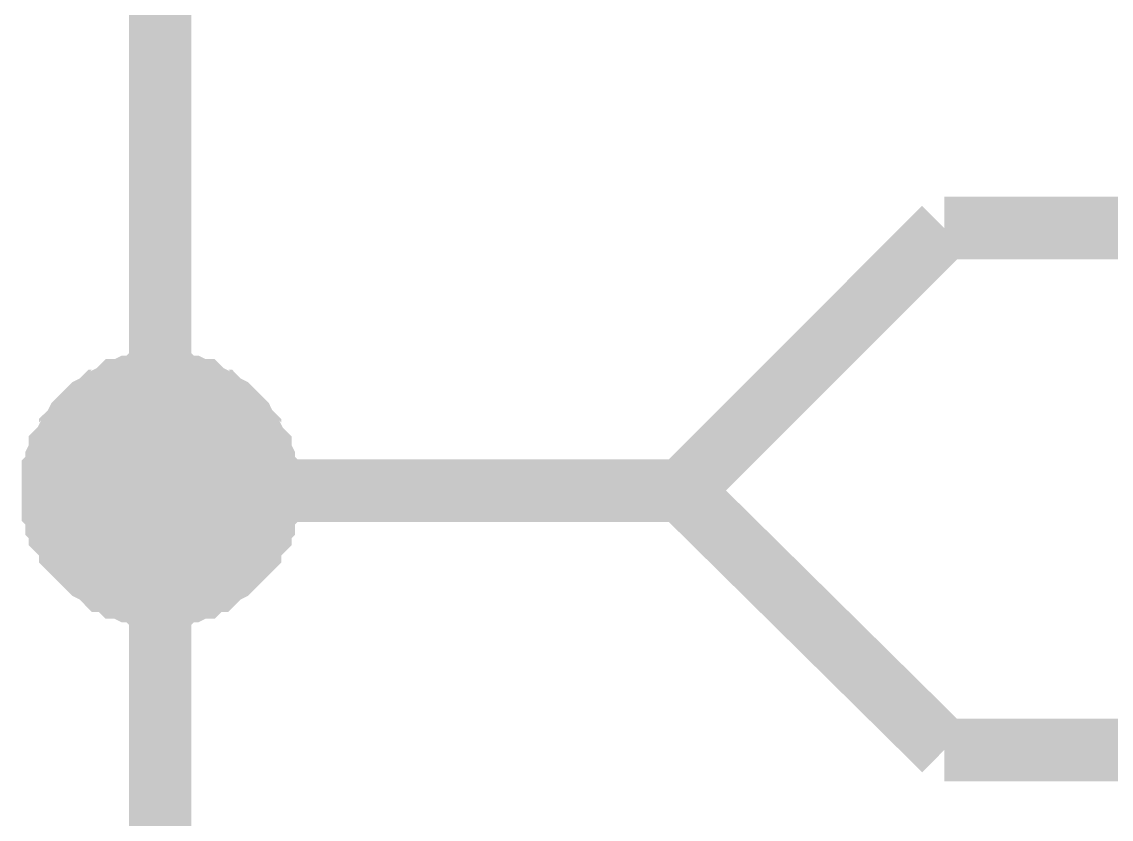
# Model space of a CAD drawing. Header units: millimetres. Extents: x 0 to 420, y 0 to 297.
# Drawn here: x 83.15 to 88.37, y 128.41 to 132.23 of the extents above; entities that cross this region are included whole.
import ezdxf

# ---------------------------------------------------------------- set-up
doc = ezdxf.new("R2010")
doc.units = ezdxf.units.MM
doc.layers.add('Sheet', color=255, linetype='Continuous')

msp = doc.modelspace()

# ---------------------------------------------------------------- linework, layer by layer
at = {"layer": 'Sheet'}
for points, const_width in [([(83.8146, 137.4883), (83.8146, 133.746), (83.8146, 129.9872), (83.8146, 126.2449), (83.8146, 122.486), (83.8146, 118.7437), (83.8146, 114.9848), (83.8146, 111.2425), (83.8146, 107.5002)], 0.2997), ([(86.3138, 129.9872), (87.5717, 131.2457)], 0.2997), ([(87.5717, 131.2457), (112.5473, 131.2457)], 0.2997), ([(83.3015, 129.9872), (83.3015, 130.0203), (83.3015, 130.0369), (83.3015, 130.07), (83.3181, 130.0865), (83.3181, 130.1196), (83.3181, 130.1362), (83.3346, 130.1693), (83.3346, 130.1859), (83.3512, 130.2024), (83.3677, 130.2356), (83.3843, 130.2521), (83.3843, 130.2687), (83.4009, 130.2852), (83.4174, 130.3184), (83.434, 130.3349), (83.4505, 130.3515), (83.4671, 130.368), (83.4836, 130.3846), (83.5167, 130.4011), (83.5333, 130.4177), (83.5498, 130.4177), (83.5664, 130.4343), (83.5995, 130.4508), (83.616, 130.4674), (83.6326, 130.4674), (83.6657, 130.4839), (83.6822, 130.4839), (83.7153, 130.4839), (83.7319, 130.5005), (83.765, 130.5005), (83.7815, 130.5005), (83.8146, 130.5005)], 0.2997), ([(83.3015, 129.9872), (83.3015, 130.0203), (83.3015, 130.0369), (83.3015, 130.07), (83.3181, 130.0865), (83.3181, 130.1196), (83.3181, 130.1362), (83.3346, 130.1693), (83.3346, 130.1859), (83.3512, 130.2024), (83.3677, 130.2356), (83.3843, 130.2521), (83.3843, 130.2687), (83.4009, 130.2852), (83.4174, 130.3184), (83.434, 130.3349), (83.4505, 130.3515), (83.4671, 130.368), (83.4836, 130.3846), (83.5167, 130.4011), (83.5333, 130.4177), (83.5498, 130.4177), (83.5664, 130.4343), (83.5995, 130.4508), (83.616, 130.4674), (83.6326, 130.4674), (83.6657, 130.4839), (83.6822, 130.4839), (83.7153, 130.4839), (83.7319, 130.5005), (83.765, 130.5005), (83.7815, 130.5005), (83.8146, 130.5005)], 0.2997), ([(83.3015, 129.9872), (83.3015, 130.0203), (83.3015, 130.0369), (83.3015, 130.07), (83.3181, 130.0865), (83.3181, 130.1196), (83.3181, 130.1362), (83.3346, 130.1693), (83.3346, 130.1859), (83.3512, 130.2024), (83.3677, 130.2356), (83.3843, 130.2521), (83.3843, 130.2687), (83.4009, 130.2852), (83.4174, 130.3184), (83.434, 130.3349), (83.4505, 130.3515), (83.4671, 130.368), (83.4836, 130.3846), (83.5167, 130.4011), (83.5333, 130.4177), (83.5498, 130.4177), (83.5664, 130.4343), (83.5995, 130.4508), (83.616, 130.4674), (83.6326, 130.4674), (83.6657, 130.4839), (83.6822, 130.4839), (83.7153, 130.4839), (83.7319, 130.5005), (83.765, 130.5005), (83.7815, 130.5005), (83.8146, 130.5005)], 0.2997), ([(83.3015, 129.9872), (83.3015, 130.0203), (83.3015, 130.0369), (83.3015, 130.07), (83.3181, 130.0865), (83.3181, 130.1196), (83.3181, 130.1362), (83.3346, 130.1693), (83.3346, 130.1859), (83.3512, 130.2024), (83.3677, 130.2356), (83.3843, 130.2521), (83.3843, 130.2687), (83.4009, 130.2852), (83.4174, 130.3184), (83.434, 130.3349), (83.4505, 130.3515), (83.4671, 130.368), (83.4836, 130.3846), (83.5167, 130.4011), (83.5333, 130.4177), (83.5498, 130.4177), (83.5664, 130.4343), (83.5995, 130.4508), (83.616, 130.4674), (83.6326, 130.4674), (83.6657, 130.4839), (83.6822, 130.4839), (83.7153, 130.4839), (83.7319, 130.5005), (83.765, 130.5005), (83.7815, 130.5005), (83.8146, 130.5005)], 0.2997), ([(83.3015, 129.9872), (83.3015, 130.0203), (83.3015, 130.0369), (83.3015, 130.07), (83.3181, 130.0865), (83.3181, 130.1196), (83.3181, 130.1362), (83.3346, 130.1693), (83.3346, 130.1859), (83.3512, 130.2024), (83.3677, 130.2356), (83.3843, 130.2521), (83.3843, 130.2687), (83.4009, 130.2852), (83.4174, 130.3184), (83.434, 130.3349), (83.4505, 130.3515), (83.4671, 130.368), (83.4836, 130.3846), (83.5167, 130.4011), (83.5333, 130.4177), (83.5498, 130.4177), (83.5664, 130.4343), (83.5995, 130.4508), (83.616, 130.4674), (83.6326, 130.4674), (83.6657, 130.4839), (83.6822, 130.4839), (83.7153, 130.4839), (83.7319, 130.5005), (83.765, 130.5005), (83.7815, 130.5005), (83.8146, 130.5005)], 0.2997), ([(83.8146, 130.5005), (83.8146, 130.5005)], 0.2997), ([(83.8146, 130.5005), (83.8477, 130.5005), (83.8643, 130.5005), (83.8974, 130.5005), (83.9139, 130.4839), (83.947, 130.4839), (83.9636, 130.4839), (83.9967, 130.4674), (84.0132, 130.4674), (84.0298, 130.4508), (84.0629, 130.4343), (84.0794, 130.4177), (84.096, 130.4177), (84.1125, 130.4011), (84.1456, 130.3846), (84.1622, 130.368), (84.1788, 130.3515), (84.1953, 130.3349), (84.2119, 130.3184), (84.2284, 130.2852), (84.245, 130.2687), (84.245, 130.2521), (84.2615, 130.2356), (84.2781, 130.2024), (84.2946, 130.1859), (84.2946, 130.1693), (84.3112, 130.1362), (84.3112, 130.1196), (84.3112, 130.0865), (84.3277, 130.07), (84.3277, 130.0369), (84.3277, 130.0203), (84.3277, 129.9872)], 0.2997), ([(83.8146, 130.5005), (83.8146, 130.5005)], 0.2997), ([(83.8146, 130.5005), (83.8477, 130.5005), (83.8643, 130.5005), (83.8974, 130.5005), (83.9139, 130.4839), (83.947, 130.4839), (83.9636, 130.4839), (83.9967, 130.4674), (84.0132, 130.4674), (84.0298, 130.4508), (84.0629, 130.4343), (84.0794, 130.4177), (84.096, 130.4177), (84.1125, 130.4011), (84.1456, 130.3846), (84.1622, 130.368), (84.1788, 130.3515), (84.1953, 130.3349), (84.2119, 130.3184), (84.2284, 130.2852), (84.245, 130.2687), (84.245, 130.2521), (84.2615, 130.2356), (84.2781, 130.2024), (84.2946, 130.1859), (84.2946, 130.1693), (84.3112, 130.1362), (84.3112, 130.1196), (84.3112, 130.0865), (84.3277, 130.07), (84.3277, 130.0369), (84.3277, 130.0203), (84.3277, 129.9872)], 0.2997), ([(83.8146, 130.5005), (83.8146, 130.5005)], 0.2997), ([(83.8146, 130.5005), (83.8477, 130.5005), (83.8643, 130.5005), (83.8974, 130.5005), (83.9139, 130.4839), (83.947, 130.4839), (83.9636, 130.4839), (83.9967, 130.4674), (84.0132, 130.4674), (84.0298, 130.4508), (84.0629, 130.4343), (84.0794, 130.4177), (84.096, 130.4177), (84.1125, 130.4011), (84.1456, 130.3846), (84.1622, 130.368), (84.1788, 130.3515), (84.1953, 130.3349), (84.2119, 130.3184), (84.2284, 130.2852), (84.245, 130.2687), (84.245, 130.2521), (84.2615, 130.2356), (84.2781, 130.2024), (84.2946, 130.1859), (84.2946, 130.1693), (84.3112, 130.1362), (84.3112, 130.1196), (84.3112, 130.0865), (84.3277, 130.07), (84.3277, 130.0369), (84.3277, 130.0203), (84.3277, 129.9872)], 0.2997), ([(83.8146, 130.5005), (83.8146, 130.5005)], 0.2997), ([(83.8146, 130.5005), (83.8477, 130.5005), (83.8643, 130.5005), (83.8974, 130.5005), (83.9139, 130.4839), (83.947, 130.4839), (83.9636, 130.4839), (83.9967, 130.4674), (84.0132, 130.4674), (84.0298, 130.4508), (84.0629, 130.4343), (84.0794, 130.4177), (84.096, 130.4177), (84.1125, 130.4011), (84.1456, 130.3846), (84.1622, 130.368), (84.1788, 130.3515), (84.1953, 130.3349), (84.2119, 130.3184), (84.2284, 130.2852), (84.245, 130.2687), (84.245, 130.2521), (84.2615, 130.2356), (84.2781, 130.2024), (84.2946, 130.1859), (84.2946, 130.1693), (84.3112, 130.1362), (84.3112, 130.1196), (84.3112, 130.0865), (84.3277, 130.07), (84.3277, 130.0369), (84.3277, 130.0203), (84.3277, 129.9872)], 0.2997), ([(83.8146, 130.5005), (83.8146, 130.5005)], 0.2997), ([(83.8146, 130.5005), (83.8477, 130.5005), (83.8643, 130.5005), (83.8974, 130.5005), (83.9139, 130.4839), (83.947, 130.4839), (83.9636, 130.4839), (83.9967, 130.4674), (84.0132, 130.4674), (84.0298, 130.4508), (84.0629, 130.4343), (84.0794, 130.4177), (84.096, 130.4177), (84.1125, 130.4011), (84.1456, 130.3846), (84.1622, 130.368), (84.1788, 130.3515), (84.1953, 130.3349), (84.2119, 130.3184), (84.2284, 130.2852), (84.245, 130.2687), (84.245, 130.2521), (84.2615, 130.2356), (84.2781, 130.2024), (84.2946, 130.1859), (84.2946, 130.1693), (84.3112, 130.1362), (84.3112, 130.1196), (84.3112, 130.0865), (84.3277, 130.07), (84.3277, 130.0369), (84.3277, 130.0203), (84.3277, 129.9872)], 0.2997), ([(83.3015, 129.9872), (83.3015, 130.0203), (83.3015, 130.0369), (83.3015, 130.07), (83.3181, 130.0865), (83.3181, 130.1196), (83.3181, 130.1362), (83.3346, 130.1693), (83.3346, 130.1859), (83.3512, 130.2024), (83.3677, 130.2356), (83.3843, 130.2521), (83.3843, 130.2687), (83.4009, 130.2852), (83.4174, 130.3184), (83.434, 130.3349), (83.4505, 130.3515), (83.4671, 130.368), (83.4836, 130.3846), (83.5167, 130.4011), (83.5333, 130.4177), (83.5498, 130.4177), (83.5664, 130.4343), (83.5995, 130.4508), (83.616, 130.4674), (83.6326, 130.4674), (83.6657, 130.4839), (83.6822, 130.4839), (83.7153, 130.4839), (83.7319, 130.5005), (83.765, 130.5005), (83.7815, 130.5005), (83.8146, 130.5005)], 0.0991), ([(83.3015, 129.9872), (83.3015, 130.0203), (83.3015, 130.0369), (83.3015, 130.07), (83.3181, 130.0865), (83.3181, 130.1196), (83.3181, 130.1362), (83.3346, 130.1693), (83.3346, 130.1859), (83.3512, 130.2024), (83.3677, 130.2356), (83.3843, 130.2521), (83.3843, 130.2687), (83.4009, 130.2852), (83.4174, 130.3184), (83.434, 130.3349), (83.4505, 130.3515), (83.4671, 130.368), (83.4836, 130.3846), (83.5167, 130.4011), (83.5333, 130.4177), (83.5498, 130.4177), (83.5664, 130.4343), (83.5995, 130.4508), (83.616, 130.4674), (83.6326, 130.4674), (83.6657, 130.4839), (83.6822, 130.4839), (83.7153, 130.4839), (83.7319, 130.5005), (83.765, 130.5005), (83.7815, 130.5005), (83.8146, 130.5005)], 0.0991), ([(83.3015, 129.9872), (83.3015, 130.0203), (83.3015, 130.0369), (83.3015, 130.07), (83.3181, 130.0865), (83.3181, 130.1196), (83.3181, 130.1362), (83.3346, 130.1693), (83.3346, 130.1859), (83.3512, 130.2024), (83.3677, 130.2356), (83.3843, 130.2521), (83.3843, 130.2687), (83.4009, 130.2852), (83.4174, 130.3184), (83.434, 130.3349), (83.4505, 130.3515), (83.4671, 130.368), (83.4836, 130.3846), (83.5167, 130.4011), (83.5333, 130.4177), (83.5498, 130.4177), (83.5664, 130.4343), (83.5995, 130.4508), (83.616, 130.4674), (83.6326, 130.4674), (83.6657, 130.4839), (83.6822, 130.4839), (83.7153, 130.4839), (83.7319, 130.5005), (83.765, 130.5005), (83.7815, 130.5005), (83.8146, 130.5005)], 0.0991), ([(83.3015, 129.9872), (83.3015, 130.0203), (83.3015, 130.0369), (83.3015, 130.07), (83.3181, 130.0865), (83.3181, 130.1196), (83.3181, 130.1362), (83.3346, 130.1693), (83.3346, 130.1859), (83.3512, 130.2024), (83.3677, 130.2356), (83.3843, 130.2521), (83.3843, 130.2687), (83.4009, 130.2852), (83.4174, 130.3184), (83.434, 130.3349), (83.4505, 130.3515), (83.4671, 130.368), (83.4836, 130.3846), (83.5167, 130.4011), (83.5333, 130.4177), (83.5498, 130.4177), (83.5664, 130.4343), (83.5995, 130.4508), (83.616, 130.4674), (83.6326, 130.4674), (83.6657, 130.4839), (83.6822, 130.4839), (83.7153, 130.4839), (83.7319, 130.5005), (83.765, 130.5005), (83.7815, 130.5005), (83.8146, 130.5005)], 0.0991), ([(83.3015, 129.9872), (83.3015, 130.0203), (83.3015, 130.0369), (83.3015, 130.07), (83.3181, 130.0865), (83.3181, 130.1196), (83.3181, 130.1362), (83.3346, 130.1693), (83.3346, 130.1859), (83.3512, 130.2024), (83.3677, 130.2356), (83.3843, 130.2521), (83.3843, 130.2687), (83.4009, 130.2852), (83.4174, 130.3184), (83.434, 130.3349), (83.4505, 130.3515), (83.4671, 130.368), (83.4836, 130.3846), (83.5167, 130.4011), (83.5333, 130.4177), (83.5498, 130.4177), (83.5664, 130.4343), (83.5995, 130.4508), (83.616, 130.4674), (83.6326, 130.4674), (83.6657, 130.4839), (83.6822, 130.4839), (83.7153, 130.4839), (83.7319, 130.5005), (83.765, 130.5005), (83.7815, 130.5005), (83.8146, 130.5005)], 0.0991), ([(83.8146, 130.5005), (83.8146, 130.5005)], 0.0991), ([(83.8146, 130.5005), (83.8477, 130.5005), (83.8643, 130.5005), (83.8974, 130.5005), (83.9139, 130.4839), (83.947, 130.4839), (83.9636, 130.4839), (83.9967, 130.4674), (84.0132, 130.4674), (84.0298, 130.4508), (84.0629, 130.4343), (84.0794, 130.4177), (84.096, 130.4177), (84.1125, 130.4011), (84.1456, 130.3846), (84.1622, 130.368), (84.1788, 130.3515), (84.1953, 130.3349), (84.2119, 130.3184), (84.2284, 130.2852), (84.245, 130.2687), (84.245, 130.2521), (84.2615, 130.2356), (84.2781, 130.2024), (84.2946, 130.1859), (84.2946, 130.1693), (84.3112, 130.1362), (84.3112, 130.1196), (84.3112, 130.0865), (84.3277, 130.07), (84.3277, 130.0369), (84.3277, 130.0203), (84.3277, 129.9872)], 0.0991), ([(83.8146, 130.5005), (83.8146, 130.5005)], 0.0991), ([(83.8146, 130.5005), (83.8477, 130.5005), (83.8643, 130.5005), (83.8974, 130.5005), (83.9139, 130.4839), (83.947, 130.4839), (83.9636, 130.4839), (83.9967, 130.4674), (84.0132, 130.4674), (84.0298, 130.4508), (84.0629, 130.4343), (84.0794, 130.4177), (84.096, 130.4177), (84.1125, 130.4011), (84.1456, 130.3846), (84.1622, 130.368), (84.1788, 130.3515), (84.1953, 130.3349), (84.2119, 130.3184), (84.2284, 130.2852), (84.245, 130.2687), (84.245, 130.2521), (84.2615, 130.2356), (84.2781, 130.2024), (84.2946, 130.1859), (84.2946, 130.1693), (84.3112, 130.1362), (84.3112, 130.1196), (84.3112, 130.0865), (84.3277, 130.07), (84.3277, 130.0369), (84.3277, 130.0203), (84.3277, 129.9872)], 0.0991), ([(83.8146, 130.5005), (83.8146, 130.5005)], 0.0991), ([(83.8146, 130.5005), (83.8477, 130.5005), (83.8643, 130.5005), (83.8974, 130.5005), (83.9139, 130.4839), (83.947, 130.4839), (83.9636, 130.4839), (83.9967, 130.4674), (84.0132, 130.4674), (84.0298, 130.4508), (84.0629, 130.4343), (84.0794, 130.4177), (84.096, 130.4177), (84.1125, 130.4011), (84.1456, 130.3846), (84.1622, 130.368), (84.1788, 130.3515), (84.1953, 130.3349), (84.2119, 130.3184), (84.2284, 130.2852), (84.245, 130.2687), (84.245, 130.2521), (84.2615, 130.2356), (84.2781, 130.2024), (84.2946, 130.1859), (84.2946, 130.1693), (84.3112, 130.1362), (84.3112, 130.1196), (84.3112, 130.0865), (84.3277, 130.07), (84.3277, 130.0369), (84.3277, 130.0203), (84.3277, 129.9872)], 0.0991), ([(83.8146, 130.5005), (83.8146, 130.5005)], 0.0991), ([(83.8146, 130.5005), (83.8477, 130.5005), (83.8643, 130.5005), (83.8974, 130.5005), (83.9139, 130.4839), (83.947, 130.4839), (83.9636, 130.4839), (83.9967, 130.4674), (84.0132, 130.4674), (84.0298, 130.4508), (84.0629, 130.4343), (84.0794, 130.4177), (84.096, 130.4177), (84.1125, 130.4011), (84.1456, 130.3846), (84.1622, 130.368), (84.1788, 130.3515), (84.1953, 130.3349), (84.2119, 130.3184), (84.2284, 130.2852), (84.245, 130.2687), (84.245, 130.2521), (84.2615, 130.2356), (84.2781, 130.2024), (84.2946, 130.1859), (84.2946, 130.1693), (84.3112, 130.1362), (84.3112, 130.1196), (84.3112, 130.0865), (84.3277, 130.07), (84.3277, 130.0369), (84.3277, 130.0203), (84.3277, 129.9872)], 0.0991), ([(83.8146, 130.5005), (83.8146, 130.5005)], 0.0991), ([(83.8146, 130.5005), (83.8477, 130.5005), (83.8643, 130.5005), (83.8974, 130.5005), (83.9139, 130.4839), (83.947, 130.4839), (83.9636, 130.4839), (83.9967, 130.4674), (84.0132, 130.4674), (84.0298, 130.4508), (84.0629, 130.4343), (84.0794, 130.4177), (84.096, 130.4177), (84.1125, 130.4011), (84.1456, 130.3846), (84.1622, 130.368), (84.1788, 130.3515), (84.1953, 130.3349), (84.2119, 130.3184), (84.2284, 130.2852), (84.245, 130.2687), (84.245, 130.2521), (84.2615, 130.2356), (84.2781, 130.2024), (84.2946, 130.1859), (84.2946, 130.1693), (84.3112, 130.1362), (84.3112, 130.1196), (84.3112, 130.0865), (84.3277, 130.07), (84.3277, 130.0369), (84.3277, 130.0203), (84.3277, 129.9872)], 0.0991), ([(83.8146, 129.4904), (83.7815, 129.4904), (83.765, 129.4904), (83.7319, 129.4904), (83.7153, 129.507), (83.6822, 129.507), (83.6657, 129.507), (83.6326, 129.5235), (83.616, 129.5235), (83.5995, 129.5401), (83.5664, 129.5566), (83.5498, 129.5566), (83.5333, 129.5732), (83.5167, 129.5898), (83.4836, 129.6063), (83.4671, 129.6229), (83.4505, 129.6394), (83.434, 129.656), (83.4174, 129.6726), (83.4009, 129.6891), (83.3843, 129.7057), (83.3843, 129.7222), (83.3677, 129.7554), (83.3512, 129.7719), (83.3346, 129.7885), (83.3346, 129.8216), (83.3181, 129.8381), (83.3181, 129.8547), (83.3181, 129.8878), (83.3015, 129.9044), (83.3015, 129.9375), (83.3015, 129.9541), (83.3015, 129.9872)], 0.2997), ([(83.3015, 129.9872), (83.3015, 129.9872)], 0.2997), ([(83.8146, 129.4904), (83.7815, 129.4904), (83.765, 129.4904), (83.7319, 129.4904), (83.7153, 129.507), (83.6822, 129.507), (83.6657, 129.507), (83.6326, 129.5235), (83.616, 129.5235), (83.5995, 129.5401), (83.5664, 129.5566), (83.5498, 129.5566), (83.5333, 129.5732), (83.5167, 129.5898), (83.4836, 129.6063), (83.4671, 129.6229), (83.4505, 129.6394), (83.434, 129.656), (83.4174, 129.6726), (83.4009, 129.6891), (83.3843, 129.7057), (83.3843, 129.7222), (83.3677, 129.7554), (83.3512, 129.7719), (83.3346, 129.7885), (83.3346, 129.8216), (83.3181, 129.8381), (83.3181, 129.8547), (83.3181, 129.8878), (83.3015, 129.9044), (83.3015, 129.9375), (83.3015, 129.9541), (83.3015, 129.9872)], 0.2997), ([(83.3015, 129.9872), (83.3015, 129.9872)], 0.2997), ([(83.8146, 129.4904), (83.7815, 129.4904), (83.765, 129.4904), (83.7319, 129.4904), (83.7153, 129.507), (83.6822, 129.507), (83.6657, 129.507), (83.6326, 129.5235), (83.616, 129.5235), (83.5995, 129.5401), (83.5664, 129.5566), (83.5498, 129.5566), (83.5333, 129.5732), (83.5167, 129.5898), (83.4836, 129.6063), (83.4671, 129.6229), (83.4505, 129.6394), (83.434, 129.656), (83.4174, 129.6726), (83.4009, 129.6891), (83.3843, 129.7057), (83.3843, 129.7222), (83.3677, 129.7554), (83.3512, 129.7719), (83.3346, 129.7885), (83.3346, 129.8216), (83.3181, 129.8381), (83.3181, 129.8547), (83.3181, 129.8878), (83.3015, 129.9044), (83.3015, 129.9375), (83.3015, 129.9541), (83.3015, 129.9872)], 0.2997), ([(83.3015, 129.9872), (83.3015, 129.9872)], 0.2997), ([(83.8146, 129.4904), (83.7815, 129.4904), (83.765, 129.4904), (83.7319, 129.4904), (83.7153, 129.507), (83.6822, 129.507), (83.6657, 129.507), (83.6326, 129.5235), (83.616, 129.5235), (83.5995, 129.5401), (83.5664, 129.5566), (83.5498, 129.5566), (83.5333, 129.5732), (83.5167, 129.5898), (83.4836, 129.6063), (83.4671, 129.6229), (83.4505, 129.6394), (83.434, 129.656), (83.4174, 129.6726), (83.4009, 129.6891), (83.3843, 129.7057), (83.3843, 129.7222), (83.3677, 129.7554), (83.3512, 129.7719), (83.3346, 129.7885), (83.3346, 129.8216), (83.3181, 129.8381), (83.3181, 129.8547), (83.3181, 129.8878), (83.3015, 129.9044), (83.3015, 129.9375), (83.3015, 129.9541), (83.3015, 129.9872)], 0.2997), ([(83.3015, 129.9872), (83.3015, 129.9872)], 0.2997), ([(83.8146, 129.4904), (83.7815, 129.4904), (83.765, 129.4904), (83.7319, 129.4904), (83.7153, 129.507), (83.6822, 129.507), (83.6657, 129.507), (83.6326, 129.5235), (83.616, 129.5235), (83.5995, 129.5401), (83.5664, 129.5566), (83.5498, 129.5566), (83.5333, 129.5732), (83.5167, 129.5898), (83.4836, 129.6063), (83.4671, 129.6229), (83.4505, 129.6394), (83.434, 129.656), (83.4174, 129.6726), (83.4009, 129.6891), (83.3843, 129.7057), (83.3843, 129.7222), (83.3677, 129.7554), (83.3512, 129.7719), (83.3346, 129.7885), (83.3346, 129.8216), (83.3181, 129.8381), (83.3181, 129.8547), (83.3181, 129.8878), (83.3015, 129.9044), (83.3015, 129.9375), (83.3015, 129.9541), (83.3015, 129.9872)], 0.2997), ([(83.3015, 129.9872), (83.3015, 129.9872)], 0.2997), ([(84.3277, 129.9872), (84.3277, 129.9541), (84.3277, 129.9375), (84.3277, 129.9044), (84.3112, 129.8878), (84.3112, 129.8547), (84.3112, 129.8381), (84.2946, 129.8216), (84.2946, 129.7885), (84.2781, 129.7719), (84.2615, 129.7554), (84.245, 129.7222), (84.245, 129.7057), (84.2284, 129.6891), (84.2119, 129.6726), (84.1953, 129.656), (84.1788, 129.6394), (84.1622, 129.6229), (84.1456, 129.6063), (84.1125, 129.5898), (84.096, 129.5732), (84.0794, 129.5566), (84.0629, 129.5566), (84.0298, 129.5401), (84.0132, 129.5235), (83.9967, 129.5235), (83.9636, 129.507), (83.947, 129.507), (83.9139, 129.507), (83.8974, 129.4904), (83.8643, 129.4904), (83.8477, 129.4904), (83.8146, 129.4904)], 0.2997), ([(86.3138, 129.9872), (83.8146, 129.9872)], 0.2997), ([(84.3277, 129.9872), (84.3277, 129.9541), (84.3277, 129.9375), (84.3277, 129.9044), (84.3112, 129.8878), (84.3112, 129.8547), (84.3112, 129.8381), (84.2946, 129.8216), (84.2946, 129.7885), (84.2781, 129.7719), (84.2615, 129.7554), (84.245, 129.7222), (84.245, 129.7057), (84.2284, 129.6891), (84.2119, 129.6726), (84.1953, 129.656), (84.1788, 129.6394), (84.1622, 129.6229), (84.1456, 129.6063), (84.1125, 129.5898), (84.096, 129.5732), (84.0794, 129.5566), (84.0629, 129.5566), (84.0298, 129.5401), (84.0132, 129.5235), (83.9967, 129.5235), (83.9636, 129.507), (83.947, 129.507), (83.9139, 129.507), (83.8974, 129.4904), (83.8643, 129.4904), (83.8477, 129.4904), (83.8146, 129.4904)], 0.2997), ([(84.3277, 129.9872), (84.3277, 129.9541), (84.3277, 129.9375), (84.3277, 129.9044), (84.3112, 129.8878), (84.3112, 129.8547), (84.3112, 129.8381), (84.2946, 129.8216), (84.2946, 129.7885), (84.2781, 129.7719), (84.2615, 129.7554), (84.245, 129.7222), (84.245, 129.7057), (84.2284, 129.6891), (84.2119, 129.6726), (84.1953, 129.656), (84.1788, 129.6394), (84.1622, 129.6229), (84.1456, 129.6063), (84.1125, 129.5898), (84.096, 129.5732), (84.0794, 129.5566), (84.0629, 129.5566), (84.0298, 129.5401), (84.0132, 129.5235), (83.9967, 129.5235), (83.9636, 129.507), (83.947, 129.507), (83.9139, 129.507), (83.8974, 129.4904), (83.8643, 129.4904), (83.8477, 129.4904), (83.8146, 129.4904)], 0.2997), ([(84.3277, 129.9872), (84.3277, 129.9541), (84.3277, 129.9375), (84.3277, 129.9044), (84.3112, 129.8878), (84.3112, 129.8547), (84.3112, 129.8381), (84.2946, 129.8216), (84.2946, 129.7885), (84.2781, 129.7719), (84.2615, 129.7554), (84.245, 129.7222), (84.245, 129.7057), (84.2284, 129.6891), (84.2119, 129.6726), (84.1953, 129.656), (84.1788, 129.6394), (84.1622, 129.6229), (84.1456, 129.6063), (84.1125, 129.5898), (84.096, 129.5732), (84.0794, 129.5566), (84.0629, 129.5566), (84.0298, 129.5401), (84.0132, 129.5235), (83.9967, 129.5235), (83.9636, 129.507), (83.947, 129.507), (83.9139, 129.507), (83.8974, 129.4904), (83.8643, 129.4904), (83.8477, 129.4904), (83.8146, 129.4904)], 0.2997), ([(84.3277, 129.9872), (84.3277, 129.9541), (84.3277, 129.9375), (84.3277, 129.9044), (84.3112, 129.8878), (84.3112, 129.8547), (84.3112, 129.8381), (84.2946, 129.8216), (84.2946, 129.7885), (84.2781, 129.7719), (84.2615, 129.7554), (84.245, 129.7222), (84.245, 129.7057), (84.2284, 129.6891), (84.2119, 129.6726), (84.1953, 129.656), (84.1788, 129.6394), (84.1622, 129.6229), (84.1456, 129.6063), (84.1125, 129.5898), (84.096, 129.5732), (84.0794, 129.5566), (84.0629, 129.5566), (84.0298, 129.5401), (84.0132, 129.5235), (83.9967, 129.5235), (83.9636, 129.507), (83.947, 129.507), (83.9139, 129.507), (83.8974, 129.4904), (83.8643, 129.4904), (83.8477, 129.4904), (83.8146, 129.4904)], 0.2997), ([(84.3277, 129.9872), (84.3277, 129.9872), (84.3277, 129.9872), (84.3277, 129.9872), (84.3277, 129.9872), (84.3277, 129.9872), (84.3277, 129.9872), (84.3277, 129.9872), (84.3277, 129.9872), (84.3277, 129.9872), (84.3277, 129.9872), (84.3277, 129.9872), (84.3277, 129.9872), (84.3277, 129.9872), (84.3277, 129.9872), (84.3277, 129.9872), (84.3277, 129.9872), (84.3277, 129.9872), (84.3277, 129.9872), (84.3277, 129.9872), (84.3277, 129.9872), (84.3277, 129.9872), (84.3277, 129.9872), (84.3277, 129.9872), (84.3277, 129.9872), (84.3277, 129.9872), (84.3277, 129.9872), (84.3277, 129.9872), (84.3277, 129.9872), (84.3277, 129.9872), (84.3277, 129.9872), (84.3277, 129.9872), (84.3277, 129.9872)], 0.2997), ([(84.3277, 129.9872), (84.3277, 129.9872)], 0.2997), ([(84.3277, 129.9872), (84.3277, 129.9872), (84.3277, 129.9872), (84.3277, 129.9872), (84.3277, 129.9872), (84.3277, 129.9872), (84.3277, 129.9872), (84.3277, 129.9872), (84.3277, 129.9872), (84.3277, 129.9872), (84.3277, 129.9872), (84.3277, 129.9872), (84.3277, 129.9872), (84.3277, 129.9872), (84.3277, 129.9872), (84.3277, 129.9872), (84.3277, 129.9872), (84.3277, 129.9872), (84.3277, 129.9872), (84.3277, 129.9872), (84.3277, 129.9872), (84.3277, 129.9872), (84.3277, 129.9872), (84.3277, 129.9872), (84.3277, 129.9872), (84.3277, 129.9872), (84.3277, 129.9872), (84.3277, 129.9872), (84.3277, 129.9872), (84.3277, 129.9872), (84.3277, 129.9872), (84.3277, 129.9872), (84.3277, 129.9872)], 0.2997), ([(84.3277, 129.9872), (84.3277, 129.9872)], 0.2997), ([(84.3277, 129.9872), (84.3277, 129.9872), (84.3277, 129.9872), (84.3277, 129.9872), (84.3277, 129.9872), (84.3277, 129.9872), (84.3277, 129.9872), (84.3277, 129.9872), (84.3277, 129.9872), (84.3277, 129.9872), (84.3277, 129.9872), (84.3277, 129.9872), (84.3277, 129.9872), (84.3277, 129.9872), (84.3277, 129.9872), (84.3277, 129.9872), (84.3277, 129.9872), (84.3277, 129.9872), (84.3277, 129.9872), (84.3277, 129.9872), (84.3277, 129.9872), (84.3277, 129.9872), (84.3277, 129.9872), (84.3277, 129.9872), (84.3277, 129.9872), (84.3277, 129.9872), (84.3277, 129.9872), (84.3277, 129.9872), (84.3277, 129.9872), (84.3277, 129.9872), (84.3277, 129.9872), (84.3277, 129.9872), (84.3277, 129.9872)], 0.2997), ([(84.3277, 129.9872), (84.3277, 129.9872)], 0.2997), ([(84.3277, 129.9872), (84.3277, 129.9872), (84.3277, 129.9872), (84.3277, 129.9872), (84.3277, 129.9872), (84.3277, 129.9872), (84.3277, 129.9872), (84.3277, 129.9872), (84.3277, 129.9872), (84.3277, 129.9872), (84.3277, 129.9872), (84.3277, 129.9872), (84.3277, 129.9872), (84.3277, 129.9872), (84.3277, 129.9872), (84.3277, 129.9872), (84.3277, 129.9872), (84.3277, 129.9872), (84.3277, 129.9872), (84.3277, 129.9872), (84.3277, 129.9872), (84.3277, 129.9872), (84.3277, 129.9872), (84.3277, 129.9872), (84.3277, 129.9872), (84.3277, 129.9872), (84.3277, 129.9872), (84.3277, 129.9872), (84.3277, 129.9872), (84.3277, 129.9872), (84.3277, 129.9872), (84.3277, 129.9872), (84.3277, 129.9872)], 0.2997), ([(84.3277, 129.9872), (84.3277, 129.9872)], 0.2997), ([(84.3277, 129.9872), (84.3277, 129.9872), (84.3277, 129.9872), (84.3277, 129.9872), (84.3277, 129.9872), (84.3277, 129.9872), (84.3277, 129.9872), (84.3277, 129.9872), (84.3277, 129.9872), (84.3277, 129.9872), (84.3277, 129.9872), (84.3277, 129.9872), (84.3277, 129.9872), (84.3277, 129.9872), (84.3277, 129.9872), (84.3277, 129.9872), (84.3277, 129.9872), (84.3277, 129.9872), (84.3277, 129.9872), (84.3277, 129.9872), (84.3277, 129.9872), (84.3277, 129.9872), (84.3277, 129.9872), (84.3277, 129.9872), (84.3277, 129.9872), (84.3277, 129.9872), (84.3277, 129.9872), (84.3277, 129.9872), (84.3277, 129.9872), (84.3277, 129.9872), (84.3277, 129.9872), (84.3277, 129.9872), (84.3277, 129.9872)], 0.2997), ([(84.3277, 129.9872), (84.3277, 129.9872)], 0.2997), ([(87.5717, 128.7453), (86.3138, 129.9872)], 0.2997), ([(83.8146, 129.4904), (83.7815, 129.4904), (83.765, 129.4904), (83.7319, 129.4904), (83.7153, 129.507), (83.6822, 129.507), (83.6657, 129.507), (83.6326, 129.5235), (83.616, 129.5235), (83.5995, 129.5401), (83.5664, 129.5566), (83.5498, 129.5566), (83.5333, 129.5732), (83.5167, 129.5898), (83.4836, 129.6063), (83.4671, 129.6229), (83.4505, 129.6394), (83.434, 129.656), (83.4174, 129.6726), (83.4009, 129.6891), (83.3843, 129.7057), (83.3843, 129.7222), (83.3677, 129.7554), (83.3512, 129.7719), (83.3346, 129.7885), (83.3346, 129.8216), (83.3181, 129.8381), (83.3181, 129.8547), (83.3181, 129.8878), (83.3015, 129.9044), (83.3015, 129.9375), (83.3015, 129.9541), (83.3015, 129.9872)], 0.0991), ([(83.3015, 129.9872), (83.3015, 129.9872)], 0.0991), ([(83.8146, 129.4904), (83.7815, 129.4904), (83.765, 129.4904), (83.7319, 129.4904), (83.7153, 129.507), (83.6822, 129.507), (83.6657, 129.507), (83.6326, 129.5235), (83.616, 129.5235), (83.5995, 129.5401), (83.5664, 129.5566), (83.5498, 129.5566), (83.5333, 129.5732), (83.5167, 129.5898), (83.4836, 129.6063), (83.4671, 129.6229), (83.4505, 129.6394), (83.434, 129.656), (83.4174, 129.6726), (83.4009, 129.6891), (83.3843, 129.7057), (83.3843, 129.7222), (83.3677, 129.7554), (83.3512, 129.7719), (83.3346, 129.7885), (83.3346, 129.8216), (83.3181, 129.8381), (83.3181, 129.8547), (83.3181, 129.8878), (83.3015, 129.9044), (83.3015, 129.9375), (83.3015, 129.9541), (83.3015, 129.9872)], 0.0991), ([(83.3015, 129.9872), (83.3015, 129.9872)], 0.0991), ([(83.8146, 129.4904), (83.7815, 129.4904), (83.765, 129.4904), (83.7319, 129.4904), (83.7153, 129.507), (83.6822, 129.507), (83.6657, 129.507), (83.6326, 129.5235), (83.616, 129.5235), (83.5995, 129.5401), (83.5664, 129.5566), (83.5498, 129.5566), (83.5333, 129.5732), (83.5167, 129.5898), (83.4836, 129.6063), (83.4671, 129.6229), (83.4505, 129.6394), (83.434, 129.656), (83.4174, 129.6726), (83.4009, 129.6891), (83.3843, 129.7057), (83.3843, 129.7222), (83.3677, 129.7554), (83.3512, 129.7719), (83.3346, 129.7885), (83.3346, 129.8216), (83.3181, 129.8381), (83.3181, 129.8547), (83.3181, 129.8878), (83.3015, 129.9044), (83.3015, 129.9375), (83.3015, 129.9541), (83.3015, 129.9872)], 0.0991), ([(83.3015, 129.9872), (83.3015, 129.9872)], 0.0991), ([(83.8146, 129.4904), (83.7815, 129.4904), (83.765, 129.4904), (83.7319, 129.4904), (83.7153, 129.507), (83.6822, 129.507), (83.6657, 129.507), (83.6326, 129.5235), (83.616, 129.5235), (83.5995, 129.5401), (83.5664, 129.5566), (83.5498, 129.5566), (83.5333, 129.5732), (83.5167, 129.5898), (83.4836, 129.6063), (83.4671, 129.6229), (83.4505, 129.6394), (83.434, 129.656), (83.4174, 129.6726), (83.4009, 129.6891), (83.3843, 129.7057), (83.3843, 129.7222), (83.3677, 129.7554), (83.3512, 129.7719), (83.3346, 129.7885), (83.3346, 129.8216), (83.3181, 129.8381), (83.3181, 129.8547), (83.3181, 129.8878), (83.3015, 129.9044), (83.3015, 129.9375), (83.3015, 129.9541), (83.3015, 129.9872)], 0.0991), ([(83.3015, 129.9872), (83.3015, 129.9872)], 0.0991), ([(83.8146, 129.4904), (83.7815, 129.4904), (83.765, 129.4904), (83.7319, 129.4904), (83.7153, 129.507), (83.6822, 129.507), (83.6657, 129.507), (83.6326, 129.5235), (83.616, 129.5235), (83.5995, 129.5401), (83.5664, 129.5566), (83.5498, 129.5566), (83.5333, 129.5732), (83.5167, 129.5898), (83.4836, 129.6063), (83.4671, 129.6229), (83.4505, 129.6394), (83.434, 129.656), (83.4174, 129.6726), (83.4009, 129.6891), (83.3843, 129.7057), (83.3843, 129.7222), (83.3677, 129.7554), (83.3512, 129.7719), (83.3346, 129.7885), (83.3346, 129.8216), (83.3181, 129.8381), (83.3181, 129.8547), (83.3181, 129.8878), (83.3015, 129.9044), (83.3015, 129.9375), (83.3015, 129.9541), (83.3015, 129.9872)], 0.0991), ([(83.3015, 129.9872), (83.3015, 129.9872)], 0.0991), ([(84.3277, 129.9872), (84.3277, 129.9541), (84.3277, 129.9375), (84.3277, 129.9044), (84.3112, 129.8878), (84.3112, 129.8547), (84.3112, 129.8381), (84.2946, 129.8216), (84.2946, 129.7885), (84.2781, 129.7719), (84.2615, 129.7554), (84.245, 129.7222), (84.245, 129.7057), (84.2284, 129.6891), (84.2119, 129.6726), (84.1953, 129.656), (84.1788, 129.6394), (84.1622, 129.6229), (84.1456, 129.6063), (84.1125, 129.5898), (84.096, 129.5732), (84.0794, 129.5566), (84.0629, 129.5566), (84.0298, 129.5401), (84.0132, 129.5235), (83.9967, 129.5235), (83.9636, 129.507), (83.947, 129.507), (83.9139, 129.507), (83.8974, 129.4904), (83.8643, 129.4904), (83.8477, 129.4904), (83.8146, 129.4904)], 0.0991), ([(84.3277, 129.9872), (84.3277, 129.9541), (84.3277, 129.9375), (84.3277, 129.9044), (84.3112, 129.8878), (84.3112, 129.8547), (84.3112, 129.8381), (84.2946, 129.8216), (84.2946, 129.7885), (84.2781, 129.7719), (84.2615, 129.7554), (84.245, 129.7222), (84.245, 129.7057), (84.2284, 129.6891), (84.2119, 129.6726), (84.1953, 129.656), (84.1788, 129.6394), (84.1622, 129.6229), (84.1456, 129.6063), (84.1125, 129.5898), (84.096, 129.5732), (84.0794, 129.5566), (84.0629, 129.5566), (84.0298, 129.5401), (84.0132, 129.5235), (83.9967, 129.5235), (83.9636, 129.507), (83.947, 129.507), (83.9139, 129.507), (83.8974, 129.4904), (83.8643, 129.4904), (83.8477, 129.4904), (83.8146, 129.4904)], 0.0991), ([(84.3277, 129.9872), (84.3277, 129.9541), (84.3277, 129.9375), (84.3277, 129.9044), (84.3112, 129.8878), (84.3112, 129.8547), (84.3112, 129.8381), (84.2946, 129.8216), (84.2946, 129.7885), (84.2781, 129.7719), (84.2615, 129.7554), (84.245, 129.7222), (84.245, 129.7057), (84.2284, 129.6891), (84.2119, 129.6726), (84.1953, 129.656), (84.1788, 129.6394), (84.1622, 129.6229), (84.1456, 129.6063), (84.1125, 129.5898), (84.096, 129.5732), (84.0794, 129.5566), (84.0629, 129.5566), (84.0298, 129.5401), (84.0132, 129.5235), (83.9967, 129.5235), (83.9636, 129.507), (83.947, 129.507), (83.9139, 129.507), (83.8974, 129.4904), (83.8643, 129.4904), (83.8477, 129.4904), (83.8146, 129.4904)], 0.0991), ([(84.3277, 129.9872), (84.3277, 129.9541), (84.3277, 129.9375), (84.3277, 129.9044), (84.3112, 129.8878), (84.3112, 129.8547), (84.3112, 129.8381), (84.2946, 129.8216), (84.2946, 129.7885), (84.2781, 129.7719), (84.2615, 129.7554), (84.245, 129.7222), (84.245, 129.7057), (84.2284, 129.6891), (84.2119, 129.6726), (84.1953, 129.656), (84.1788, 129.6394), (84.1622, 129.6229), (84.1456, 129.6063), (84.1125, 129.5898), (84.096, 129.5732), (84.0794, 129.5566), (84.0629, 129.5566), (84.0298, 129.5401), (84.0132, 129.5235), (83.9967, 129.5235), (83.9636, 129.507), (83.947, 129.507), (83.9139, 129.507), (83.8974, 129.4904), (83.8643, 129.4904), (83.8477, 129.4904), (83.8146, 129.4904)], 0.0991), ([(84.3277, 129.9872), (84.3277, 129.9541), (84.3277, 129.9375), (84.3277, 129.9044), (84.3112, 129.8878), (84.3112, 129.8547), (84.3112, 129.8381), (84.2946, 129.8216), (84.2946, 129.7885), (84.2781, 129.7719), (84.2615, 129.7554), (84.245, 129.7222), (84.245, 129.7057), (84.2284, 129.6891), (84.2119, 129.6726), (84.1953, 129.656), (84.1788, 129.6394), (84.1622, 129.6229), (84.1456, 129.6063), (84.1125, 129.5898), (84.096, 129.5732), (84.0794, 129.5566), (84.0629, 129.5566), (84.0298, 129.5401), (84.0132, 129.5235), (83.9967, 129.5235), (83.9636, 129.507), (83.947, 129.507), (83.9139, 129.507), (83.8974, 129.4904), (83.8643, 129.4904), (83.8477, 129.4904), (83.8146, 129.4904)], 0.0991), ([(84.3277, 129.9872), (84.3277, 129.9872), (84.3277, 129.9872), (84.3277, 129.9872), (84.3277, 129.9872), (84.3277, 129.9872), (84.3277, 129.9872), (84.3277, 129.9872), (84.3277, 129.9872), (84.3277, 129.9872), (84.3277, 129.9872), (84.3277, 129.9872), (84.3277, 129.9872), (84.3277, 129.9872), (84.3277, 129.9872), (84.3277, 129.9872), (84.3277, 129.9872), (84.3277, 129.9872), (84.3277, 129.9872), (84.3277, 129.9872), (84.3277, 129.9872), (84.3277, 129.9872), (84.3277, 129.9872), (84.3277, 129.9872), (84.3277, 129.9872), (84.3277, 129.9872), (84.3277, 129.9872), (84.3277, 129.9872), (84.3277, 129.9872), (84.3277, 129.9872), (84.3277, 129.9872), (84.3277, 129.9872), (84.3277, 129.9872)], 0.0991), ([(84.3277, 129.9872), (84.3277, 129.9872)], 0.0991), ([(84.3277, 129.9872), (84.3277, 129.9872), (84.3277, 129.9872), (84.3277, 129.9872), (84.3277, 129.9872), (84.3277, 129.9872), (84.3277, 129.9872), (84.3277, 129.9872), (84.3277, 129.9872), (84.3277, 129.9872), (84.3277, 129.9872), (84.3277, 129.9872), (84.3277, 129.9872), (84.3277, 129.9872), (84.3277, 129.9872), (84.3277, 129.9872), (84.3277, 129.9872), (84.3277, 129.9872), (84.3277, 129.9872), (84.3277, 129.9872), (84.3277, 129.9872), (84.3277, 129.9872), (84.3277, 129.9872), (84.3277, 129.9872), (84.3277, 129.9872), (84.3277, 129.9872), (84.3277, 129.9872), (84.3277, 129.9872), (84.3277, 129.9872), (84.3277, 129.9872), (84.3277, 129.9872), (84.3277, 129.9872), (84.3277, 129.9872)], 0.0991), ([(84.3277, 129.9872), (84.3277, 129.9872)], 0.0991), ([(84.3277, 129.9872), (84.3277, 129.9872), (84.3277, 129.9872), (84.3277, 129.9872), (84.3277, 129.9872), (84.3277, 129.9872), (84.3277, 129.9872), (84.3277, 129.9872), (84.3277, 129.9872), (84.3277, 129.9872), (84.3277, 129.9872), (84.3277, 129.9872), (84.3277, 129.9872), (84.3277, 129.9872), (84.3277, 129.9872), (84.3277, 129.9872), (84.3277, 129.9872), (84.3277, 129.9872), (84.3277, 129.9872), (84.3277, 129.9872), (84.3277, 129.9872), (84.3277, 129.9872), (84.3277, 129.9872), (84.3277, 129.9872), (84.3277, 129.9872), (84.3277, 129.9872), (84.3277, 129.9872), (84.3277, 129.9872), (84.3277, 129.9872), (84.3277, 129.9872), (84.3277, 129.9872), (84.3277, 129.9872), (84.3277, 129.9872)], 0.0991), ([(84.3277, 129.9872), (84.3277, 129.9872)], 0.0991), ([(84.3277, 129.9872), (84.3277, 129.9872), (84.3277, 129.9872), (84.3277, 129.9872), (84.3277, 129.9872), (84.3277, 129.9872), (84.3277, 129.9872), (84.3277, 129.9872), (84.3277, 129.9872), (84.3277, 129.9872), (84.3277, 129.9872), (84.3277, 129.9872), (84.3277, 129.9872), (84.3277, 129.9872), (84.3277, 129.9872), (84.3277, 129.9872), (84.3277, 129.9872), (84.3277, 129.9872), (84.3277, 129.9872), (84.3277, 129.9872), (84.3277, 129.9872), (84.3277, 129.9872), (84.3277, 129.9872), (84.3277, 129.9872), (84.3277, 129.9872), (84.3277, 129.9872), (84.3277, 129.9872), (84.3277, 129.9872), (84.3277, 129.9872), (84.3277, 129.9872), (84.3277, 129.9872), (84.3277, 129.9872), (84.3277, 129.9872)], 0.0991), ([(84.3277, 129.9872), (84.3277, 129.9872)], 0.0991), ([(84.3277, 129.9872), (84.3277, 129.9872), (84.3277, 129.9872), (84.3277, 129.9872), (84.3277, 129.9872), (84.3277, 129.9872), (84.3277, 129.9872), (84.3277, 129.9872), (84.3277, 129.9872), (84.3277, 129.9872), (84.3277, 129.9872), (84.3277, 129.9872), (84.3277, 129.9872), (84.3277, 129.9872), (84.3277, 129.9872), (84.3277, 129.9872), (84.3277, 129.9872), (84.3277, 129.9872), (84.3277, 129.9872), (84.3277, 129.9872), (84.3277, 129.9872), (84.3277, 129.9872), (84.3277, 129.9872), (84.3277, 129.9872), (84.3277, 129.9872), (84.3277, 129.9872), (84.3277, 129.9872), (84.3277, 129.9872), (84.3277, 129.9872), (84.3277, 129.9872), (84.3277, 129.9872), (84.3277, 129.9872), (84.3277, 129.9872)], 0.0991), ([(84.3277, 129.9872), (84.3277, 129.9872)], 0.0991), ([(112.5473, 128.7453), (87.5717, 128.7453)], 0.2997)]:
    msp.add_lwpolyline(points, dxfattribs=dict(at, const_width=const_width))
at = {"layer": 'Sheet', "const_width": 0.508}
msp.add_lwpolyline([(83.496, 130, 1), (84.004, 130, 1)], format="xyb", close=True, dxfattribs=at)

doc.saveas('drawing.dxf')
